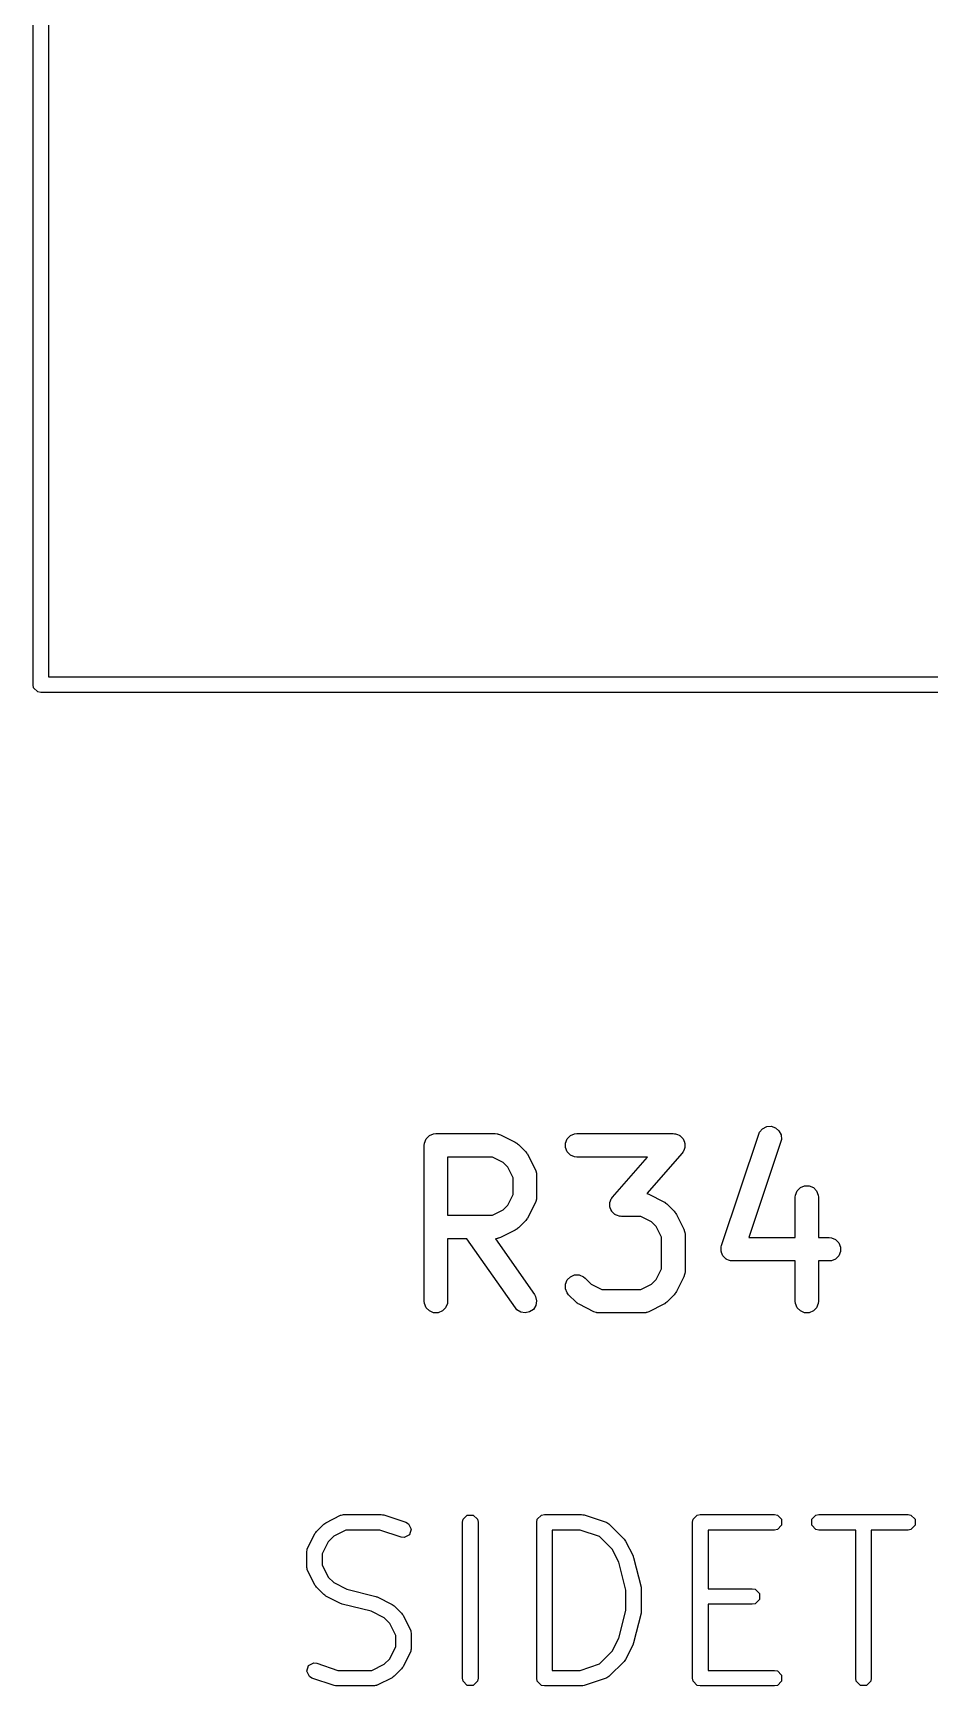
# Model space of a CAD drawing. Header units: millimetres. Extents: x 4 to 152, y 19 to 149.
# Drawn here: x 39.45 to 45.21, y 19.58 to 30.18 of the extents above; entities that cross this region are included whole.
import ezdxf

# ---------------------------------------------------------------- set-up
doc = ezdxf.new("R2010")
doc.units = ezdxf.units.MM
doc.layers.add('F.Silkscreen', color=41, linetype='CONTINUOUS', true_color=0xf2eda1)

msp = doc.modelspace()

# ---------------------------------------------------------------- linework, layer by layer
at = {"layer": 'F.Silkscreen', "linetype": 'CONTINUOUS'}
for p, q in [((39.45, 26), (39.45, 49)), ((39.55, 48.95), (39.55, 26.05)), ((39.453806, 25.980866), (39.45, 26)), ((39.480866, 25.953806), (39.453806, 25.980866)), ((39.55, 26.05), (46.95, 26.05)), ((39.5, 25.95), (39.480866, 25.953806)), ((54.5, 25.95), (39.5, 25.95)), ((41.994046, 23.107541), (42.021082, 23.11874)), ((42.021082, 23.11874), (42.035714, 23.120181)), ((42.035714, 23.120181), (42.416666, 23.120181)), ((42.416666, 23.120181), (42.431298, 23.11874)), ((42.431298, 23.11874), (42.433787, 23.117709)), ((42.433787, 23.117709), (42.436475, 23.117518)), ((42.436475, 23.117518), (42.450207, 23.112263)), ((42.898808, 23.107541), (42.925844, 23.11874)), ((42.925844, 23.11874), (42.940476, 23.120181)), ((42.940476, 23.120181), (43.559523, 23.120181)), ((43.559523, 23.120181), (43.567261, 23.119419)), ((43.567261, 23.119419), (43.569229, 23.11955)), ((43.569229, 23.11955), (43.570584, 23.119092)), ((43.570584, 23.119092), (43.574155, 23.11874)), ((43.574155, 23.11874), (43.585412, 23.114077)), ((43.585412, 23.114077), (43.59695, 23.110175)), ((43.869325, 22.402232), (44.10742, 23.116517)), ((44.10742, 23.116517), (44.113414, 23.129942)), ((44.113414, 23.129942), (44.132588, 23.152049)), ((44.132588, 23.152049), (44.158761, 23.165136)), ((44.158761, 23.165136), (44.187951, 23.167211)), ((44.187951, 23.167211), (44.215713, 23.157957)), ((44.215713, 23.157957), (44.237821, 23.138783)), ((44.237821, 23.138783), (44.250907, 23.112609)), ((41.960714, 23.045181), (41.962155, 23.059813)), ((41.960714, 22.045181), (41.960714, 23.045181)), ((41.962155, 23.059813), (41.973354, 23.086849)), ((41.973354, 23.086849), (41.994046, 23.107541)), ((42.450207, 23.112263), (42.545445, 23.064644)), ((42.545445, 23.064644), (42.551744, 23.06068)), ((42.551744, 23.06068), (42.553572, 23.059922)), ((42.553572, 23.059922), (42.555628, 23.058234)), ((42.555628, 23.058234), (42.557888, 23.056812)), ((42.557888, 23.056812), (42.559187, 23.055314)), ((42.559187, 23.055314), (42.564937, 23.050595)), ((42.564937, 23.050595), (42.612556, 23.002976)), ((42.866917, 23.059813), (42.878116, 23.086849)), ((42.866917, 23.030549), (42.866917, 23.059813)), ((42.878116, 23.003513), (42.866917, 23.030549)), ((42.878116, 23.086849), (42.898808, 23.107541)), ((43.59695, 23.110175), (43.598854, 23.10851)), ((43.598854, 23.10851), (43.601191, 23.107541)), ((43.601191, 23.107541), (43.609801, 23.098931)), ((43.609801, 23.098931), (43.618974, 23.090905)), ((43.618974, 23.090905), (43.620096, 23.088636)), ((43.620096, 23.088636), (43.621883, 23.086849)), ((43.621883, 23.086849), (43.626543, 23.075599)), ((43.624517, 23.007754), (43.622431, 23.004837)), ((43.628418, 23.019292), (43.624517, 23.007754)), ((43.626543, 23.075599), (43.631946, 23.064673)), ((43.633082, 23.030549), (43.628418, 23.019292)), ((43.631946, 23.064673), (43.632114, 23.06215)), ((43.632114, 23.06215), (43.633082, 23.059813)), ((43.633082, 23.059813), (43.633082, 23.047629)), ((43.633082, 23.047629), (43.633892, 23.035475)), ((43.633892, 23.035475), (43.633082, 23.03308)), ((43.633082, 23.03308), (43.633082, 23.030549)), ((44.249722, 23.069082), (44.044533, 22.453515)), ((44.252982, 23.083419), (44.249722, 23.069082)), ((44.250907, 23.112609), (44.252982, 23.083419)), ((42.398961, 22.970181), (42.110714, 22.970181)), ((42.110714, 22.970181), (42.110714, 22.596372)), ((42.467477, 22.935923), (42.398961, 22.970181)), ((42.497884, 22.905516), (42.467477, 22.935923)), ((42.532142, 22.837), (42.497884, 22.905516)), ((42.612556, 23.002976), (42.617274, 22.997227)), ((42.617274, 22.997227), (42.618773, 22.995927)), ((42.618773, 22.995927), (42.620194, 22.993668)), ((42.620194, 22.993668), (42.621883, 22.991611)), ((42.621883, 22.991611), (42.62264, 22.989784)), ((42.62264, 22.989784), (42.626605, 22.983484)), ((42.626605, 22.983484), (42.674224, 22.888246)), ((42.898808, 22.982821), (42.878116, 23.003513)), ((42.925844, 22.971622), (42.898808, 22.982821)), ((42.940476, 22.970181), (42.925844, 22.971622)), ((43.394241, 22.970181), (42.940476, 22.970181)), ((43.169747, 22.713617), (43.394241, 22.970181)), ((43.615966, 22.995793), (43.38907, 22.736484)), ((43.620487, 23.002118), (43.615966, 22.995793)), ((43.621883, 23.003513), (43.620487, 23.002118)), ((43.622431, 23.004837), (43.621883, 23.003513)), ((42.532142, 22.729553), (42.532142, 22.837)), ((42.674224, 22.888246), (42.679479, 22.874515)), ((42.679479, 22.874515), (42.67967, 22.871826)), ((42.67967, 22.871826), (42.680701, 22.869337)), ((42.680701, 22.869337), (42.682142, 22.854705)), ((42.682142, 22.854705), (42.682142, 22.711848)), ((42.497884, 22.661037), (42.532142, 22.729553)), ((42.679479, 22.692038), (42.674224, 22.678307)), ((42.67967, 22.694728), (42.679479, 22.692038)), ((42.680701, 22.697216), (42.67967, 22.694728)), ((42.682142, 22.711848), (42.680701, 22.697216)), ((43.152631, 22.678861), (43.157294, 22.690119)), ((43.157294, 22.690119), (43.161196, 22.701656)), ((43.161196, 22.701656), (43.163281, 22.704574)), ((43.163281, 22.704574), (43.16383, 22.705897)), ((43.16383, 22.705897), (43.165225, 22.707293)), ((43.165225, 22.707293), (43.169747, 22.713617)), ((43.38907, 22.736484), (43.402588, 22.731311)), ((43.402588, 22.731311), (43.497826, 22.683692)), ((44.341666, 22.711848), (44.343107, 22.72648)), ((44.341666, 22.453515), (44.341666, 22.711848)), ((44.343107, 22.72648), (44.354306, 22.753516)), ((44.354306, 22.753516), (44.374998, 22.774208)), ((44.374998, 22.774208), (44.402034, 22.785407)), ((44.402034, 22.785407), (44.431298, 22.785407)), ((44.431298, 22.785407), (44.458334, 22.774208)), ((44.458334, 22.774208), (44.479026, 22.753516)), ((44.479026, 22.753516), (44.490225, 22.72648)), ((44.490225, 22.72648), (44.491666, 22.711848)), ((44.491666, 22.711848), (44.491666, 22.453515)), ((42.110714, 22.596372), (42.398961, 22.596372)), ((42.398961, 22.596372), (42.467477, 22.63063)), ((42.467477, 22.63063), (42.497884, 22.661037)), ((42.674224, 22.678307), (42.626605, 22.583069)), ((43.151821, 22.673935), (43.152631, 22.676331)), ((43.152631, 22.661782), (43.151821, 22.673935)), ((43.152631, 22.676331), (43.152631, 22.678861)), ((43.152631, 22.649597), (43.152631, 22.661782)), ((43.153598, 22.647261), (43.152631, 22.649597)), ((43.153767, 22.644737), (43.153598, 22.647261)), ((43.159169, 22.633812), (43.153767, 22.644737)), ((43.16383, 22.622561), (43.159169, 22.633812)), ((43.165616, 22.620775), (43.16383, 22.622561)), ((43.166739, 22.618505), (43.165616, 22.620775)), ((43.175911, 22.61048), (43.166739, 22.618505)), ((43.184522, 22.601869), (43.175911, 22.61048)), ((43.186858, 22.600901), (43.184522, 22.601869)), ((43.188763, 22.599235), (43.186858, 22.600901)), ((43.2003, 22.595334), (43.188763, 22.599235)), ((43.211558, 22.59067), (43.2003, 22.595334)), ((43.215128, 22.590319), (43.211558, 22.59067)), ((43.216484, 22.58986), (43.215128, 22.590319)), ((43.218451, 22.589992), (43.216484, 22.58986)), ((43.22619, 22.589229), (43.218451, 22.589992)), ((43.351342, 22.589229), (43.22619, 22.589229)), ((43.419858, 22.554971), (43.351342, 22.589229)), ((43.497826, 22.683692), (43.504125, 22.679728)), ((43.504125, 22.679728), (43.505953, 22.67897)), ((43.505953, 22.67897), (43.508009, 22.677282)), ((43.508009, 22.677282), (43.510269, 22.67586)), ((43.510269, 22.67586), (43.511568, 22.674362)), ((43.511568, 22.674362), (43.517318, 22.669643)), ((43.517318, 22.669643), (43.564937, 22.622024)), ((43.564937, 22.622024), (43.569655, 22.616275)), ((43.569655, 22.616275), (43.571154, 22.614975)), ((43.571154, 22.614975), (43.572575, 22.612716)), ((43.572575, 22.612716), (43.574264, 22.610659)), ((43.574264, 22.610659), (43.575021, 22.608832)), ((43.575021, 22.608832), (43.578986, 22.602532)), ((43.578986, 22.602532), (43.626605, 22.507294)), ((42.545445, 22.501909), (42.450207, 22.45429)), ((42.551744, 22.505874), (42.545445, 22.501909)), ((42.553572, 22.506631), (42.551744, 22.505874)), ((42.555628, 22.50832), (42.553572, 22.506631)), ((42.557888, 22.509741), (42.555628, 22.50832)), ((42.559187, 22.51124), (42.557888, 22.509741)), ((42.564937, 22.515958), (42.559187, 22.51124)), ((42.612556, 22.563577), (42.564937, 22.515958)), ((42.617274, 22.569327), (42.612556, 22.563577)), ((42.618773, 22.570626), (42.617274, 22.569327)), ((42.620194, 22.572886), (42.618773, 22.570626)), ((42.621883, 22.574942), (42.620194, 22.572886)), ((42.62264, 22.57677), (42.621883, 22.574942)), ((42.626605, 22.583069), (42.62264, 22.57677)), ((43.450265, 22.524564), (43.419858, 22.554971)), ((43.484523, 22.456048), (43.450265, 22.524564)), ((43.626605, 22.507294), (43.63186, 22.493563)), ((43.63186, 22.493563), (43.632051, 22.490874)), ((43.632051, 22.490874), (43.633082, 22.488385)), ((43.633082, 22.488385), (43.634523, 22.473753)), ((42.23476, 22.446372), (42.110714, 22.446372)), ((42.110714, 22.446372), (42.110714, 22.045181)), ((42.5457, 22.002171), (42.23476, 22.446372)), ((42.431298, 22.447813), (42.417781, 22.446482)), ((42.417781, 22.446482), (42.668585, 22.08819)), ((42.433787, 22.448845), (42.431298, 22.447813)), ((42.436475, 22.449035), (42.433787, 22.448845)), ((42.450207, 22.45429), (42.436475, 22.449035)), ((43.484523, 22.253363), (43.484523, 22.456048)), ((43.634523, 22.473753), (43.634523, 22.235658)), ((43.866065, 22.387895), (43.866917, 22.391642)), ((43.866917, 22.37591), (43.866065, 22.387895)), ((43.866917, 22.393147), (43.867675, 22.394979)), ((43.866917, 22.391642), (43.866917, 22.393147)), ((43.866917, 22.363883), (43.866917, 22.37591)), ((43.867675, 22.394979), (43.869325, 22.402232)), ((44.044533, 22.453515), (44.341666, 22.453515)), ((44.491666, 22.453515), (44.559523, 22.453515)), ((44.559523, 22.453515), (44.574155, 22.452074)), ((44.574155, 22.452074), (44.601191, 22.440875)), ((44.601191, 22.440875), (44.621883, 22.420183)), ((44.621883, 22.420183), (44.633082, 22.393147)), ((44.633082, 22.393147), (44.633082, 22.363883)), ((43.867949, 22.361392), (43.866917, 22.363883)), ((43.86814, 22.358705), (43.867949, 22.361392)), ((43.873514, 22.347956), (43.86814, 22.358705)), ((43.878116, 22.336847), (43.873514, 22.347956)), ((43.880021, 22.334942), (43.878116, 22.336847)), ((43.881226, 22.332532), (43.880021, 22.334942)), ((43.890308, 22.324655), (43.881226, 22.332532)), ((43.898808, 22.316155), (43.890308, 22.324655)), ((43.901296, 22.315125), (43.898808, 22.316155)), ((43.903333, 22.313358), (43.901296, 22.315125)), ((43.914736, 22.309557), (43.903333, 22.313358)), ((43.925844, 22.304956), (43.914736, 22.309557)), ((43.92967, 22.30458), (43.925844, 22.304956)), ((43.931096, 22.304104), (43.92967, 22.30458)), ((43.93307, 22.304245), (43.931096, 22.304104)), ((43.940476, 22.303515), (43.93307, 22.304245)), ((44.341666, 22.303515), (43.940476, 22.303515)), ((44.341666, 22.045181), (44.341666, 22.303515)), ((44.559523, 22.303515), (44.491666, 22.303515)), ((44.491666, 22.303515), (44.491666, 22.045181)), ((44.574155, 22.304956), (44.559523, 22.303515)), ((44.601191, 22.316155), (44.574155, 22.304956)), ((44.621883, 22.336847), (44.601191, 22.316155)), ((44.633082, 22.363883), (44.621883, 22.336847)), ((42.866917, 22.155052), (42.878116, 22.182088)), ((42.878116, 22.182088), (42.898809, 22.202781)), ((42.898809, 22.202781), (42.925845, 22.213979)), ((42.925845, 22.213979), (42.955108, 22.213979)), ((42.955108, 22.213979), (42.982144, 22.20278)), ((42.982144, 22.20278), (42.99351, 22.193452)), ((42.99351, 22.193452), (43.032522, 22.154439)), ((43.419857, 22.154439), (43.450264, 22.184847)), ((43.450264, 22.184847), (43.484523, 22.253363)), ((43.626605, 22.202117), (43.578986, 22.106879)), ((43.63186, 22.215848), (43.626605, 22.202117)), ((43.632051, 22.218538), (43.63186, 22.215848)), ((43.633082, 22.221026), (43.632051, 22.218538)), ((43.634523, 22.235658), (43.633082, 22.221026)), ((42.668585, 22.08819), (42.675795, 22.075377)), ((42.675795, 22.075377), (42.682124, 22.046806)), ((42.866917, 22.125789), (42.866917, 22.155052)), ((42.878115, 22.098753), (42.866917, 22.125789)), ((42.887442, 22.087388), (42.878115, 22.098753)), ((42.935061, 22.039768), (42.887442, 22.087388)), ((43.032522, 22.154439), (43.101038, 22.120181)), ((43.101038, 22.120181), (43.351342, 22.120181)), ((43.351342, 22.120181), (43.419857, 22.154439)), ((43.564937, 22.087387), (43.517319, 22.039768)), ((43.569655, 22.093137), (43.564937, 22.087387)), ((43.571154, 22.094436), (43.569655, 22.093137)), ((43.572575, 22.096695), (43.571154, 22.094436)), ((43.574265, 22.098753), (43.572575, 22.096695)), ((43.575022, 22.100583), (43.574265, 22.098753)), ((43.578986, 22.106879), (43.575022, 22.100583)), ((41.962155, 22.030549), (41.960714, 22.045181)), ((41.973354, 22.003513), (41.962155, 22.030549)), ((41.994046, 21.982821), (41.973354, 22.003513)), ((42.021082, 21.971622), (41.994046, 21.982821)), ((42.050346, 21.971622), (42.021082, 21.971622)), ((42.077382, 21.982821), (42.050346, 21.971622)), ((42.098074, 22.003513), (42.077382, 21.982821)), ((42.109273, 22.030549), (42.098074, 22.003513)), ((42.110714, 22.045181), (42.109273, 22.030549)), ((42.555271, 21.991011), (42.5457, 22.002171)), ((42.57995, 21.975284), (42.555271, 21.991011)), ((42.608767, 21.970198), (42.57995, 21.975284)), ((42.637338, 21.976528), (42.608767, 21.970198)), ((42.661312, 21.99331), (42.637338, 21.976528)), ((42.677039, 22.017988), (42.661312, 21.99331)), ((42.682124, 22.046806), (42.677039, 22.017988)), ((42.94081, 22.03505), (42.935061, 22.039768)), ((42.942111, 22.03355), (42.94081, 22.03505)), ((42.94437, 22.032128), (42.942111, 22.03355)), ((42.946427, 22.03044), (42.94437, 22.032128)), ((42.948254, 22.029683), (42.946427, 22.03044)), ((42.954554, 22.025718), (42.948254, 22.029683)), ((43.049792, 21.978099), (42.954554, 22.025718)), ((43.063523, 21.972844), (43.049792, 21.978099)), ((43.066212, 21.972653), (43.063523, 21.972844)), ((43.068701, 21.971622), (43.066212, 21.972653)), ((43.083333, 21.970181), (43.068701, 21.971622)), ((43.369047, 21.970181), (43.083333, 21.970181)), ((43.383679, 21.971622), (43.369047, 21.970181)), ((43.386168, 21.972654), (43.383679, 21.971622)), ((43.388856, 21.972844), (43.386168, 21.972654)), ((43.402588, 21.978099), (43.388856, 21.972844)), ((43.497826, 22.025718), (43.402588, 21.978099)), ((43.504125, 22.029683), (43.497826, 22.025718)), ((43.505953, 22.03044), (43.504125, 22.029683)), ((43.508009, 22.032128), (43.505953, 22.03044)), ((43.510269, 22.03355), (43.508009, 22.032128)), ((43.511569, 22.03505), (43.510269, 22.03355)), ((43.517319, 22.039768), (43.511569, 22.03505)), ((44.343107, 22.030549), (44.341666, 22.045181)), ((44.354306, 22.003513), (44.343107, 22.030549)), ((44.374998, 21.982821), (44.354306, 22.003513)), ((44.402034, 21.971622), (44.374998, 21.982821)), ((44.431298, 21.971622), (44.402034, 21.971622)), ((44.458334, 21.982821), (44.431298, 21.971622)), ((44.479026, 22.003513), (44.458334, 21.982821)), ((44.490225, 22.030549), (44.479026, 22.003513)), ((44.491666, 22.045181), (44.490225, 22.030549)), ((41.427607, 20.673775), (41.435468, 20.675339)), ((41.435468, 20.675339), (41.443196, 20.677455)), ((41.443196, 20.677455), (41.444284, 20.677093)), ((41.444284, 20.677093), (41.446741, 20.677581)), ((41.446741, 20.677581), (41.684836, 20.677581)), ((41.684836, 20.677581), (41.692698, 20.676018)), ((41.692698, 20.676018), (41.700647, 20.675015)), ((41.700647, 20.675015), (41.843504, 20.627396)), ((42.713321, 20.673775), (42.732455, 20.677581)), ((42.732455, 20.677581), (42.97055, 20.677581)), ((42.97055, 20.677581), (42.978412, 20.676018)), ((42.978412, 20.676018), (42.986361, 20.675015)), ((42.986361, 20.675015), (43.129218, 20.627396)), ((43.713321, 20.673775), (43.732455, 20.677581)), ((43.732455, 20.677581), (44.208645, 20.677581)), ((44.208645, 20.677581), (44.227779, 20.673775)), ((44.475226, 20.673775), (44.49436, 20.677581)), ((44.49436, 20.677581), (45.065788, 20.677581)), ((45.065788, 20.677581), (45.084922, 20.673775)), ((41.268529, 20.567698), (41.316147, 20.615317)), ((41.316147, 20.615317), (41.322813, 20.619772)), ((41.322813, 20.619772), (41.329142, 20.624683)), ((41.329142, 20.624683), (41.42438, 20.672302)), ((41.458545, 20.577581), (41.381121, 20.53887)), ((41.42438, 20.672302), (41.426795, 20.672964)), ((41.426795, 20.672964), (41.427607, 20.673775)), ((41.676723, 20.577581), (41.458545, 20.577581)), ((41.811881, 20.532528), (41.676723, 20.577581)), ((41.843504, 20.627396), (41.860452, 20.617735)), ((41.860452, 20.617735), (41.877567, 20.583506)), ((41.877567, 20.583506), (41.865465, 20.547202)), ((42.206265, 20.627581), (42.210071, 20.646715)), ((42.206265, 19.627581), (42.206265, 20.627581)), ((42.210071, 20.646715), (42.237131, 20.673775)), ((42.237131, 20.673775), (42.275399, 20.673775)), ((42.275399, 20.673775), (42.302459, 20.646715)), ((42.302459, 20.646715), (42.306265, 20.627581)), ((42.306265, 20.627581), (42.306265, 19.627581)), ((42.682455, 20.627581), (42.686261, 20.646715)), ((42.682455, 19.627581), (42.682455, 20.627581)), ((42.686261, 20.646715), (42.713321, 20.673775)), ((42.962437, 20.577581), (42.782455, 20.577581)), ((42.782455, 20.577581), (42.782455, 19.677581)), ((43.086398, 20.536261), (42.962437, 20.577581)), ((43.129218, 20.627396), (43.131393, 20.626156)), ((43.131393, 20.626156), (43.132541, 20.626156)), ((43.132541, 20.626156), (43.139205, 20.621703)), ((43.139205, 20.621703), (43.146166, 20.617735)), ((43.146166, 20.617735), (43.146679, 20.616709)), ((43.146679, 20.616709), (43.148762, 20.615317)), ((43.148762, 20.615317), (43.244, 20.520079)), ((43.682455, 20.627581), (43.686261, 20.646715)), ((43.682455, 19.627581), (43.682455, 20.627581)), ((43.686261, 20.646715), (43.713321, 20.673775)), ((44.208645, 20.577581), (43.782455, 20.577581)), ((43.782455, 20.577581), (43.782455, 20.201391)), ((44.227779, 20.581387), (44.208645, 20.577581)), ((44.227779, 20.673775), (44.254839, 20.646715)), ((44.254839, 20.608447), (44.227779, 20.581387)), ((44.254839, 20.646715), (44.254839, 20.608447)), ((44.448166, 20.646715), (44.475226, 20.673775)), ((44.448166, 20.608447), (44.448166, 20.646715)), ((44.475226, 20.581387), (44.448166, 20.608447)), ((44.49436, 20.577581), (44.475226, 20.581387)), ((44.730074, 20.577581), (44.49436, 20.577581)), ((44.730074, 19.627581), (44.730074, 20.577581)), ((45.065788, 20.577581), (44.830074, 20.577581)), ((44.830074, 20.577581), (44.830074, 19.627581)), ((45.084922, 20.581387), (45.065788, 20.577581)), ((45.084922, 20.673775), (45.111982, 20.646715)), ((45.111982, 20.608447), (45.084922, 20.581387)), ((45.111982, 20.646715), (45.111982, 20.608447)), ((41.211544, 20.459466), (41.259162, 20.554703)), ((41.259162, 20.554703), (41.264077, 20.561037)), ((41.264077, 20.561037), (41.268529, 20.567698)), ((41.344976, 20.502726), (41.306265, 20.425302)), ((41.381121, 20.53887), (41.344976, 20.502726)), ((41.831237, 20.530088), (41.811881, 20.532528)), ((41.865465, 20.547202), (41.831237, 20.530088)), ((43.167551, 20.455108), (43.086398, 20.536261)), ((43.244, 20.520079), (43.24845, 20.51342)), ((43.24845, 20.51342), (43.253366, 20.507085)), ((43.253366, 20.507085), (43.300985, 20.411847)), ((41.206265, 20.437105), (41.206753, 20.439562)), ((41.206265, 20.341867), (41.206265, 20.437105)), ((41.206391, 20.44065), (41.208507, 20.448378)), ((41.206753, 20.439562), (41.206391, 20.44065)), ((41.208507, 20.448378), (41.210071, 20.456239)), ((41.210071, 20.456239), (41.210882, 20.457051)), ((41.210882, 20.457051), (41.211544, 20.459466)), ((41.306265, 20.425302), (41.306265, 20.35367)), ((43.209088, 20.372034), (43.167551, 20.455108)), ((43.253883, 20.192855), (43.209088, 20.372034)), ((43.300985, 20.411847), (43.302431, 20.406566)), ((43.302431, 20.406566), (43.304771, 20.401613)), ((43.304771, 20.401613), (43.35239, 20.211137)), ((41.206753, 20.339411), (41.206265, 20.341867)), ((41.206391, 20.338322), (41.206753, 20.339411)), ((41.208507, 20.330595), (41.206391, 20.338322)), ((41.210071, 20.322733), (41.208507, 20.330595)), ((41.210882, 20.321922), (41.210071, 20.322733)), ((41.211544, 20.319506), (41.210882, 20.321922)), ((41.259162, 20.224269), (41.211544, 20.319506)), ((41.306265, 20.35367), (41.344976, 20.276247)), ((41.344976, 20.276247), (41.381121, 20.240103)), ((41.264077, 20.217936), (41.259162, 20.224269)), ((41.268529, 20.211274), (41.264077, 20.217936)), ((41.316147, 20.163655), (41.268529, 20.211274)), ((41.322813, 20.159201), (41.316147, 20.163655)), ((41.329142, 20.154289), (41.322813, 20.159201)), ((41.42438, 20.10667), (41.329142, 20.154289)), ((41.381121, 20.240103), (41.464193, 20.198567)), ((41.464193, 20.198567), (41.649344, 20.152279)), ((41.649344, 20.152279), (41.654296, 20.14994)), ((41.654296, 20.14994), (41.659578, 20.148493)), ((41.659578, 20.148493), (41.754815, 20.100875)), ((43.253883, 20.062308), (43.253883, 20.192855)), ((43.35239, 20.211137), (43.352687, 20.20502)), ((43.352687, 20.20502), (43.353883, 20.19901)), ((43.353883, 20.19901), (43.353883, 20.056153)), ((43.782455, 20.201391), (44.065788, 20.201391)), ((44.065788, 20.201391), (44.084922, 20.197585)), ((44.084922, 20.197585), (44.111982, 20.170525)), ((44.111982, 20.170525), (44.111982, 20.132257)), ((41.429661, 20.105224), (41.42438, 20.10667)), ((41.434614, 20.102884), (41.429661, 20.105224)), ((41.619766, 20.056596), (41.434614, 20.102884)), ((41.702837, 20.015061), (41.619766, 20.056596)), ((41.754815, 20.100875), (41.761148, 20.09596)), ((41.761148, 20.09596), (41.76781, 20.091508)), ((41.76781, 20.091508), (41.815429, 20.04389)), ((41.815429, 20.04389), (41.819883, 20.037224)), ((43.209088, 19.88313), (43.253883, 20.062308)), ((43.35239, 20.044026), (43.304771, 19.85355)), ((43.352687, 20.050144), (43.35239, 20.044026)), ((43.353883, 20.056153), (43.352687, 20.050144)), ((44.065788, 20.101391), (43.782455, 20.101391)), ((43.782455, 20.101391), (43.782455, 19.677581)), ((44.084922, 20.105197), (44.065788, 20.101391)), ((44.111982, 20.132257), (44.084922, 20.105197)), ((41.738981, 19.978916), (41.702837, 20.015061)), ((41.777693, 19.901493), (41.738981, 19.978916)), ((41.819883, 20.037224), (41.824795, 20.030895)), ((41.824795, 20.030895), (41.872414, 19.935657)), ((41.872414, 19.935657), (41.873075, 19.933242)), ((41.873075, 19.933242), (41.873887, 19.93243)), ((41.738981, 19.752439), (41.777693, 19.829862)), ((41.777693, 19.829862), (41.777693, 19.901493)), ((41.873887, 19.93243), (41.87545, 19.924569)), ((41.87545, 19.924569), (41.877567, 19.916841)), ((41.877567, 19.916841), (41.877204, 19.915753)), ((41.877204, 19.915753), (41.877693, 19.913296)), ((41.877693, 19.913296), (41.877693, 19.818058)), ((43.167551, 19.800056), (43.209088, 19.88313)), ((43.300985, 19.843316), (43.253366, 19.748078)), ((43.302431, 19.848598), (43.300985, 19.843316)), ((43.304771, 19.85355), (43.302431, 19.848598)), ((41.218492, 19.70796), (41.252721, 19.725074)), ((41.252721, 19.725074), (41.272076, 19.722634)), ((41.272076, 19.722634), (41.407235, 19.677581)), ((41.702835, 19.716292), (41.738981, 19.752439)), ((41.872414, 19.795697), (41.824795, 19.700459)), ((41.873075, 19.798113), (41.872414, 19.795697)), ((41.873887, 19.798924), (41.873075, 19.798113)), ((41.87545, 19.806786), (41.873887, 19.798924)), ((41.877567, 19.814513), (41.87545, 19.806786)), ((41.877693, 19.818058), (41.877204, 19.815602)), ((41.877204, 19.815602), (41.877567, 19.814513)), ((43.086397, 19.718902), (43.167551, 19.800056)), ((43.244001, 19.735084), (43.148763, 19.639845)), ((43.248454, 19.74175), (43.244001, 19.735084)), ((43.253366, 19.748078), (43.248454, 19.74175)), ((41.206391, 19.671656), (41.218492, 19.70796)), ((41.223505, 19.637427), (41.206391, 19.671656)), ((41.240454, 19.627766), (41.223505, 19.637427)), ((41.38331, 19.580147), (41.240454, 19.627766)), ((41.407235, 19.677581), (41.625414, 19.677581)), ((41.625414, 19.677581), (41.702835, 19.716292)), ((41.754815, 19.630478), (41.659578, 19.58286)), ((41.761142, 19.635389), (41.754815, 19.630478)), ((41.767811, 19.639845), (41.761142, 19.635389)), ((41.81543, 19.687465), (41.767811, 19.639845)), ((41.819883, 19.694131), (41.81543, 19.687465)), ((41.824795, 19.700459), (41.819883, 19.694131)), ((42.210071, 19.608447), (42.206265, 19.627581)), ((42.306265, 19.627581), (42.302459, 19.608447)), ((42.686261, 19.608447), (42.682455, 19.627581)), ((42.782455, 19.677581), (42.962437, 19.677581)), ((42.962437, 19.677581), (43.086397, 19.718902)), ((43.129218, 19.627766), (42.986361, 19.580147)), ((43.131393, 19.629006), (43.129218, 19.627766)), ((43.132542, 19.629006), (43.131393, 19.629006)), ((43.139212, 19.633464), (43.132542, 19.629006)), ((43.146166, 19.637427), (43.139212, 19.633464)), ((43.146678, 19.638453), (43.146166, 19.637427)), ((43.148763, 19.639845), (43.146678, 19.638453)), ((43.686261, 19.608447), (43.682455, 19.627581)), ((43.782455, 19.677581), (44.208645, 19.677581)), ((44.208645, 19.677581), (44.227779, 19.673775)), ((44.227779, 19.673775), (44.254839, 19.646715)), ((44.254839, 19.646715), (44.254839, 19.608447)), ((44.73388, 19.608447), (44.730074, 19.627581)), ((44.830074, 19.627581), (44.826268, 19.608447)), ((41.39126, 19.579145), (41.38331, 19.580147)), ((41.399122, 19.577581), (41.39126, 19.579145)), ((41.637217, 19.577581), (41.399122, 19.577581)), ((41.639673, 19.57807), (41.637217, 19.577581)), ((41.640762, 19.577707), (41.639673, 19.57807)), ((41.648489, 19.579824), (41.640762, 19.577707)), ((41.656351, 19.581387), (41.648489, 19.579824)), ((41.657162, 19.582199), (41.656351, 19.581387)), ((41.659578, 19.58286), (41.657162, 19.582199)), ((42.237131, 19.581387), (42.210071, 19.608447)), ((42.275399, 19.581387), (42.237131, 19.581387)), ((42.302459, 19.608447), (42.275399, 19.581387)), ((42.713321, 19.581387), (42.686261, 19.608447)), ((42.732455, 19.577581), (42.713321, 19.581387)), ((42.97055, 19.577581), (42.732455, 19.577581)), ((42.978412, 19.579145), (42.97055, 19.577581)), ((42.986361, 19.580147), (42.978412, 19.579145)), ((43.713321, 19.581387), (43.686261, 19.608447)), ((43.732455, 19.577581), (43.713321, 19.581387)), ((44.208645, 19.577581), (43.732455, 19.577581)), ((44.227779, 19.581387), (44.208645, 19.577581)), ((44.254839, 19.608447), (44.227779, 19.581387)), ((44.76094, 19.581387), (44.73388, 19.608447)), ((44.799208, 19.581387), (44.76094, 19.581387)), ((44.826268, 19.608447), (44.799208, 19.581387))]:
    msp.add_line(p, q, dxfattribs=at)

doc.saveas('drawing.dxf')
